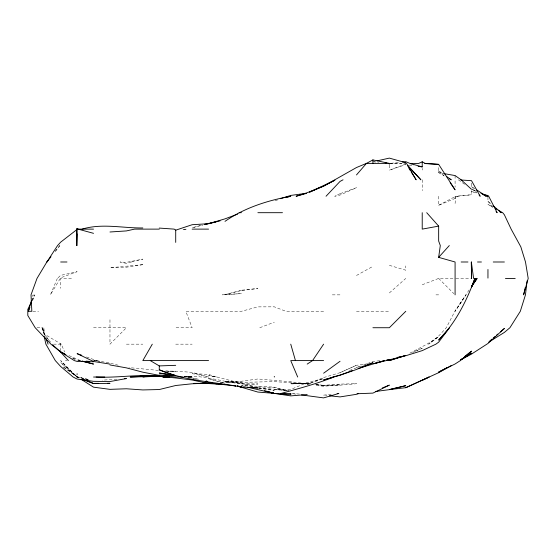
<?xml version="1.0" encoding="UTF-8"?>
<svg xmlns="http://www.w3.org/2000/svg" width="556" height="556" viewBox="0 0 556 556"><rect width="100%" height="100%" fill="white"/><g stroke="black" fill="none" stroke-linecap="round" stroke-linejoin="round"><path stroke-width="0.42" stroke-dasharray="2.78 2.08" d="M32.644 300.914L33.117 294.861L31.921 298.968M455.086 203.496L455.816 196.254L471.523 194.732L471.523 189.137M389.721 165.069L389.353 167.599L389.353 165.417M32.679 300.337L34.847 294.861L32.616 299.469M469.132 289.919L455.086 311.29L466.011 294.861L455.086 310.839L446.308 327.727L438.656 336.053L428.683 344.164L438.656 336.748L426.959 344.164L408.771 353.741M389.353 292.949L405.783 278.424M438.656 196.254L438.656 205.289L455.086 198.422L457.783 196.254L471.523 194.732M356.479 275.484L372.916 266.352M438.656 205.289L455.816 196.254L457.783 196.254M258.742 388.178L274.31 389.186L290.746 389.499L307.183 382.542L323.613 378.567L307.183 384.37L323.613 377.545L340.05 372.687L356.479 365.285L367.162 363.881M340.05 372.666L356.479 365.285M349.439 370.498L372.916 361.449L381.187 360.594M422.219 284.776L438.656 278.424L455.086 278.424M259.784 327.727L274.31 322.181M405.783 164.013L389.353 170.178L405.783 164.625M275.137 200.605L279.244 199.458M201.182 225.263L192.14 227.758L202.822 225.117M356.479 367.412L361.414 366.126M373.736 161.608L375.383 161.24M331.23 394.301L323.613 395.142L326.9 395.497M390.805 163.297L399.959 162.303M116.892 379.192L102.186 380.158M220.683 382.938L274.31 381.583L309.643 384.21M390.201 163.679L402.106 163.388M389.353 163.388L405.783 163.388M71.453 278.424L60.667 278.424L60.667 288.335M455.955 278.424L470.654 278.424M332.307 294.861L340.05 294.861M435.967 294.861L438.656 294.861M32.915 311.29L38.566 311.29M323.613 311.29L285.84 311.29L274.31 306.836L257.88 306.877L241.443 311.29L185.808 311.29L192.14 327.727L175.71 327.727M356.479 311.29L389.353 311.29M37.023 327.727L41.978 327.727L44.827 335.56M93.533 327.727L126.407 327.727L109.97 344.164L109.97 317.872M53.473 344.164L61.271 344.164L64.663 351.99M126.407 344.164L142.836 344.164M175.71 344.164L192.14 344.164M65.399 360.594L67.047 360.594M77.896 360.594L81.134 360.733M94.311 360.594L97.397 360.594M187.921 377.031L192.14 377.031L184.356 376.329M165.327 371.054L175.71 371.193L192.14 372.332L208.576 377.031L192.14 373.604L208.576 374.39L216.479 377.031L208.576 375.599L216.986 377.031L252.945 386.35M184.356 376.495C209.522 374.522 232.7 386.622 257.88 383.974L241.443 383.661L225.006 381.548L241.443 382.097L225.006 381.965L241.443 381.256L257.88 378.983L290.746 381.757L307.183 383.842L290.746 383.091L310.47 383.647M184.356 376.572L192.14 376.822L184.356 376.468M257.88 386.9L274.31 387.518L286.639 390.826M187.817 376.836L192.14 377.031M167.926 371.366L175.71 371.735L165.327 370.928M289.016 390.34L274.31 389.603L289.016 390.541M299.427 394.044L291.678 393.523L295.722 394.141M158.411 370.393L128.867 367.592M252.688 386.441L241.443 385.44L274.31 387.15L286.639 390.736M372.916 161.796L378.671 162.352M183.841 376.461L185.468 376.655M186.281 376.746L199.535 379.442M184.001 376.53L188.143 377.031L196.247 379.095M315.398 384.286L323.613 385.35L340.05 385.169L356.479 383.723L340.05 384.099L323.613 385.35L340.05 384.828L323.613 386.295L315.398 385.065M243.09 386.052L245.55 386.371M258.7 388.234L274.31 390.388L258.7 387.761M409.07 165.083L414.005 165.764M309.643 383.591L307.183 383.216L290.746 383.939L307.183 383.216L310.47 383.689M100.017 361.469L93.533 360.121L109.97 363.103M438.656 171.498L438.656 172.687L442.764 173.402M77.896 360.267L79.48 360.594M88.564 379.56L77.659 377.031L87.688 379.421M87.737 379.421L77.791 377.031L62.724 366.64L77.103 376.76L60.667 362.484L77.103 377.031L60.667 360.594L76.54 377.031L78.667 377.934M476.45 192.703L471.523 191.493L476.45 192.925M110.79 363.311L119.832 365.626M225.006 383.216L208.576 378.705L222.546 382.848M389.353 265.344L405.783 270.202L405.783 265.907M80.446 360.594L68.492 355.409M86.493 356.966L96.695 360.594M79.946 377.983L77.548 377.031L79.001 377.948M472.301 189.471L475.436 190.826M472.294 189.506L476.158 191.382M72.621 357.869L77.103 360.107M72.621 358.224L76.353 360.198M438.656 172.687L443.834 175.626M492.366 206.853L487.953 204.351L492.852 207.423M41.978 327.727L44.237 334.017L61.271 344.164M471.523 183.153L471.523 186.448L475.019 188.783M438.656 167.578L438.656 170.796L444.244 174.806M458.359 179.817L465.289 184.828M487.953 197.088L487.953 201.237L491.122 203.962M438.656 170.796L445.224 177.003M438.656 278.424L453.87 293.644M471.523 186.448L476.937 192.578M487.953 201.237L492.275 206.624M44.237 334.017L50.346 342.135L44.237 333.989L42.583 327.727L44.237 335.15L43.854 327.727L44.105 334.663M455.086 175.564L455.086 179.817M455.086 180.902L455.086 187.212M455.086 196.254L455.086 198.422M422.219 168.357L422.219 170.032M422.219 179.817L422.219 190.638M60.667 343.469L60.667 352.15M57.358 278.424L50.374 294.861L60.667 277.805L77.103 271.71L60.667 275.373L57.358 278.424M59.853 245.557L54.683 252.132L59.853 245.557M340.05 193.71L334.775 196.254L340.05 195.059L356.479 187.685L340.05 193.71M422.219 348.244L412.83 352.309L422.219 348.244M131.459 261.994L126.407 263.377L120.013 261.994L126.407 262.349L142.836 259.103L131.459 261.994M241.443 290.232L225.006 294.597L222.324 294.861L241.443 293.603L225.006 294.597L241.443 290.538L257.88 288.481L241.443 290.232M142.836 264.67L126.407 267.2L109.97 267.756L142.836 264.67M186.323 229.121L182.243 229.531L186.323 229.121M323.613 385.704L315.398 384.46L323.613 385.704"/><path stroke-width="0.83" d="M76.999 233.874L76.519 245.557L76.658 229.121L77.103 228.398L78.083 229.121L93.533 233.339M527.067 280.891L525.462 294.861L520.312 311.29L509.921 327.727L504.389 332.405L488.668 342.155M455.086 294.861L455.086 261.994L438.656 257.358L440.296 245.557L438.656 241.04L438.656 226.111L426.702 212.691M525.295 287.466L523.606 294.861L528.2 278.424L525.496 261.994L520.826 246.843L511.138 229.121L504.389 214.804L502.659 212.691L498.252 210.189M50.999 256.733L46.836 261.994L36.995 278.424L31.011 294.861L31.838 311.29L28.356 311.29L31.449 300.608M28.356 311.29L29.899 307.378M31.504 301.769L27.8 309.442L27.8 315.495L35.195 327.727L50.916 344.164L60.667 351.906L74.296 360.594L77.103 361.414L93.533 361.761M471.912 285.944L475.818 278.424L471.523 287.091L474.9 278.424C466.63 300.865 455.67 322.994 438.656 340.091L449.54 327.727L438.656 342.162L435.897 344.164L422.219 350.627L405.783 355.736L373.736 363.68L384.46 360.594L358.127 368.489M152.288 344.164L142.836 360.594L208.576 360.594M323.613 344.164L312.555 360.594L307.183 364.09M471.988 286.006L477.111 278.424L472.454 285.068M48.476 260.02L46.926 261.994L57.56 245.557L60.667 242.152L77.103 229.419M356.479 174.938L366.453 163.388L372.916 159.913L389.353 163.388L366.453 163.388L356.479 167.537L323.613 186.121L309.525 192.174L334.934 180.2L323.613 186.121L307.183 192.717L296.133 196.254L306.391 193.405M438.656 257.358L449.311 245.557M326.038 196.254L340.05 181.409L343.045 179.817M405.783 311.29L389.353 327.727L372.916 327.727M489.273 341.467L491.9 339.209M493.214 338.076L495.187 336.38M496.501 335.247L497.815 334.114M500.449 331.849L504.389 328.457L487.953 343.476L471.523 354.082L460.827 359.781M464.872 356.382L471.523 351.121L460.375 360.594L455.086 363.978L438.656 372.068L446.871 367.724M323.613 373.215L340.05 361.268M460.959 359.718L471.523 353.143L460.736 359.718M225.006 221.351C244.466 207.819 267.638 200.459 290.746 196.254L285.819 197.63M451.354 365.5L438.656 372.687L405.783 387.692L389.353 389.575M422.219 380.353L429.107 377.031L405.783 387.692M450.172 182.681L455.086 189.832L438.656 164.367L425.138 163.388L422.219 161.789L418.828 163.388L410.675 163.777M382.306 387.998L389.353 385.127L372.916 393.106L357.327 393.738M352.567 370.442L340.05 375.224L332.69 377.031M360.392 367.46L362.741 366.564M364.305 365.973L372.916 362.693C357.028 369.886 340.404 375.286 323.613 379.922L333.829 377.031C316.705 383.814 298.787 388.554 281.051 393.467M237.53 214.157L225.006 218.855L208.576 223.7L192.14 224.721L175.71 230.184M280.558 198.68L290.746 195.427L306.356 193.293M204.469 224.36L220.079 220.885M206.109 224.311L207.756 223.901M397.568 357.369L400.035 356.764M390.173 389.381L405.783 385.662L389.353 389.652L375.383 391.5M208.576 223.7L215.971 221.983M377.024 160.872L389.353 158.106L405.783 162.699M82.184 229.121C101.977 223.081 122.633 228.224 142.836 227.96M438.656 226.111L422.219 229.121L422.219 212.691M357.119 393.662L358.384 393.467L356.479 394.315L340.05 396.908L329.367 395.761M386.35 360.288L389.353 359.871L386.9 360.086M337.158 393.648L338.847 393.467L323.613 397.894L301.449 394.927M402.454 162.032L405.783 161.671L409.835 163.388L422.219 166.897L422.219 161.789M307.183 394.565L290.746 395.879L274.803 393.467L278.271 393.467M144.567 376.711L142.836 376.843L159.273 376.322L169.302 377.031L165.125 376.718M148.028 376.454L152.351 376.127M167.134 376.711L162.845 377.031L168.85 376.69M124.676 378.664L126.407 378.553L109.97 381.548L93.533 381.333L77.103 379.067L73.135 377.031L60.667 366.473L55.301 360.594L45.905 344.164L44.174 336.394M109.97 231.991L126.407 230.921L134.573 229.121L159.273 229.121M212.899 383.383L193.87 383.369M150.273 360.594L159.273 365.917L175.71 365.327M202.523 383.216L208.576 383.14L192.14 383.786L175.71 385.503L159.273 389.534L142.836 389.937L126.407 388.776L109.97 389.353L93.533 387.164L81.183 379.331M93.533 383.376L98.725 383.362M107.377 383.334L109.97 383.327L93.533 383.612L82.58 379.428M239.122 212.691L241.443 212.691M257.88 212.691L282.476 212.691M78.083 229.121L93.533 229.121M192.14 229.121L208.576 229.121M60.667 261.994L66.97 261.994M461.146 261.994L467.964 261.994M471.342 261.994L471.523 278.424L471.342 261.994L473.587 278.424L474.727 278.424M477.514 261.994L481.44 261.994M493.255 261.994L504.389 261.994M505.439 278.424L515.21 278.424M323.613 360.594L290.746 360.594L297.696 377.031M93.533 377.031L104.778 377.031M183.049 377.031L175.71 377.031L159.273 375.098L174.841 375.439M280.87 393.467L290.746 393.467L290.746 394.711L274.803 393.467M96.132 377.031C118.595 378.184 140.974 373.486 163.45 376.593M140.244 375.446L159.273 376.398L175.71 377.955L192.14 379.991L208.576 383.55L221.552 384.356M424.812 163.54L438.656 164.367M223.283 384.467L225.006 384.571M460.827 179.984L471.523 180.686L480.182 196.254L479.105 195.031M159.273 228.078L174.195 229.121L175.71 230.059L175.71 242.395M273.448 393.273L257.88 392.07L237.336 386.052M86.097 361.143L89.405 361.414M385.245 162.991L386.886 163.144M274.31 393.544L264.447 390.625M235.688 385.968L208.576 382.924L216.791 383.751M238.976 386.288L237.336 386.128L241.443 386.997L257.88 387.977L252.125 387.226M218.439 383.911L221.726 384.245M418.112 166.334L422.219 166.897M174.883 375.342L159.273 373.027L175.71 375.731L159.273 369.803L159.273 365.917M109.97 364.083L93.533 361.483L77.103 353.644L81.795 355.305M443.584 173.548L455.086 175.564L461.16 179.817L471.523 189.332M109.97 364.958L126.407 367.87L142.836 372.193L159.273 375.376M234.048 385.572L235.688 385.892M237.336 386.205L241.443 386.997C213.963 381.826 185.266 380.971 159.273 369.803M206.109 381.166L207.756 381.513L206.109 381.068M248.018 387.31L274.31 393.467L268.562 391.751M482.205 194.113L487.953 195.524L488.703 196.254L497.14 212.691L496.056 211.343M81.961 361.205L93.533 364.069L82.086 361.032M484.672 195.302L487.953 196.254L480.912 193.203M84.741 379.887L92.734 383.063M483.887 195.128L486.208 196.254L476.416 189.714M64.406 353.769L60.667 351.906L65.9 354.672M449.755 178.983L451.243 179.817L446.343 176.315M495.306 208.521L496.779 209.355M499.844 211.808L501.241 212.691L493.019 205.602M52.507 344.734L60.667 352.15L68.402 360.594M407.527 165.542L420.906 179.817L407.527 165.285M408.938 168.385L410.293 170.532M411.197 171.964L416.152 179.817L406.547 163.388M388.894 163.388L389.353 164.249M45.717 337.902L48.087 344.164M290.746 344.164L295.451 360.594M290.413 393.467L290.746 394.711M487.953 269.458L487.953 278.097M405.783 162.818L405.783 163.388M372.916 159.913L372.916 163.388M274.31 376.363L274.31 377.031M77.103 228.398L77.103 245.557M77.103 373.722L77.103 374.549M404.963 355.604L389.353 360.594L404.963 355.625M142.836 376.37L130.194 377.031L159.273 376.322L142.836 376.37M273.489 393.175L271.022 392.758L273.489 393.203"/></g></svg>
